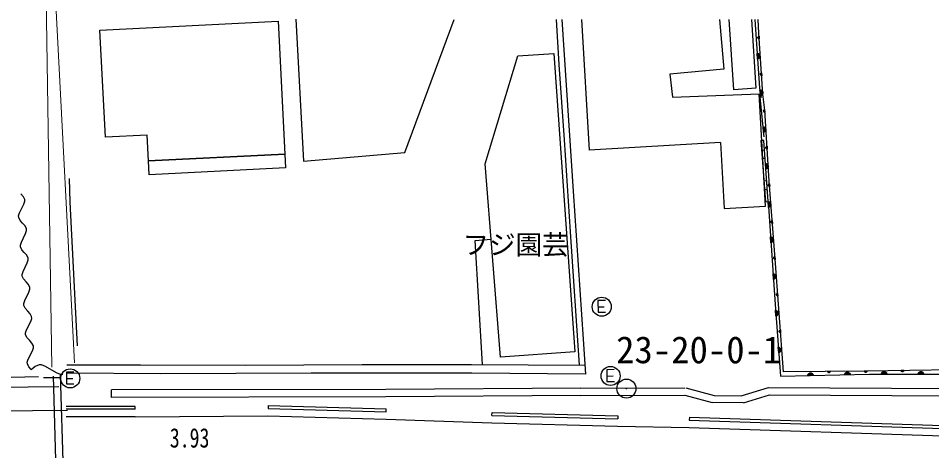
# Model space of a CAD drawing. Units: millimetres, scale not verified. Extents: x 40000 to 680000, y 20000 to 380000.
# Drawn here: x 376001 to 438071, y 288306 to 317655 of the extents above; entities that cross this region are included whole.
import ezdxf
from ezdxf.enums import TextEntityAlignment as Align

# ---------------------------------------------------------------- set-up
doc = ezdxf.new("R2010")
doc.units = ezdxf.units.MM
doc.header["$LTSCALE"] = 1000
doc.layers.add('M-BGD', color=7, linetype='Continuous', lineweight=25)
doc.layers.add('M-STR-HTXT', color=7, linetype='Continuous', lineweight=13)
doc.layers.add('M-BMK-HTXT', color=7, linetype='Continuous')
doc.layers.add('M-BMK-SRVR', color=3, linetype='Continuous')
doc.styles.add('ＭＳ ゴシック', font='')
doc.styles.get('ＭＳ ゴシック').set_extended_font_data('MS Gothic')

# ---------------------------------------------------------------- blocks, each defined once
blk = doc.blocks.new('BUHIN94')
at = {"color": 3, "linetype": 'Continuous', "lineweight": 25}
for radius in [647, 19.5]:
    blk.add_circle((0, 0), radius, dxfattribs=at)
blk = doc.blocks.new('BUHIN30')
at = {"color": 7, "linetype": 'Continuous', "lineweight": 25}
for p, q in [((-176, 76), (190, -28)), ((187, -1), (-159, 97)), ((-138, 117), (178, 27)), ((168, 56), (-112, 136)), ((-82, 153), (151, 87)), ((112, 124), (-31, 165))]:
    blk.add_line(p, q, dxfattribs=at)
blk.add_lwpolyline([(-192, 55), (-164, 95), (-132, 126), (-82, 158), (-33, 169), (16, 170), (76, 153), (117, 126), (153, 91), (178, 38), (191, -7), (192, -55)], close=True, dxfattribs=at)
blk = doc.blocks.new('BUHIN31')
at = {"color": 7, "linetype": 'Continuous', "lineweight": 25}
for p, q in [((88, -37), (-95, 13)), ((-93, -1), (80, -48)), ((70, -58), (-89, -15)), ((-84, -29), (57, -67)), ((42, -76), (-75, -45)), ((-55, -63), (17, -82))]:
    blk.add_line(p, q, dxfattribs=at)
blk.add_lwpolyline([(97, -26), (83, -46), (67, -62), (42, -78), (18, -84), (-7, -85), (-37, -77), (-58, -64), (-76, -46), (-89, -20), (-95, 2), (-97, 26)], close=True, dxfattribs=at)
blk = doc.blocks.new('BUHIN32')
at = {"color": 7, "linetype": 'Continuous', "lineweight": 25}
for p, q in [((-177, 72), (190, -24)), ((187, 3), (-161, 94)), ((-141, 114), (178, 31)), ((167, 60), (-115, 134)), ((-85, 152), (149, 90)), ((110, 126), (-34, 164))]:
    blk.add_line(p, q, dxfattribs=at)
blk.add_lwpolyline([(-193, 51), (-166, 91), (-134, 123), (-85, 156), (-37, 168), (13, 170), (73, 155), (114, 128), (151, 94), (177, 41), (191, -2), (193, -51)], close=True, dxfattribs=at)
blk = doc.blocks.new('BUHIN33')
at = {"color": 7, "linetype": 'Continuous', "lineweight": 25}
for p, q in [((88, -37), (-95, 13)), ((-93, 0), (80, -48)), ((69, -58), (-89, -14)), ((-84, -29), (56, -68)), ((42, -76), (-75, -44)), ((-56, -62), (16, -82))]:
    blk.add_line(p, q, dxfattribs=at)
blk.add_lwpolyline([(96, -27), (83, -47), (66, -62), (42, -78), (17, -84), (-8, -85), (-37, -77), (-58, -63), (-76, -46), (-89, -19), (-95, 3), (-96, 27)], close=True, dxfattribs=at)
blk = doc.blocks.new('BUHIN35')
at = {"color": 7, "linetype": 'Continuous', "lineweight": 25}
for p, q in [((-66, 52), (-81, -21)), ((-74, -46), (-48, 72)), ((-34, 82), (-64, -60)), ((-54, -73), (-19, 88)), ((-6, 93), (-43, -83)), ((-32, -90), (8, 96))]:
    blk.add_line(p, q, dxfattribs=at)
blk.add_lwpolyline([(-21, -98), (-42, -85), (-58, -70), (-76, -46), (-83, -22), (-85, 2), (-79, 33), (-67, 54), (-50, 73), (-25, 88), (-3, 95), (21, 98)], close=True, dxfattribs=at)
blk = doc.blocks.new('BUHIN38')
at = {"color": 7, "linetype": 'Continuous', "lineweight": 25}
for p, q in [((-65, 52), (-81, -21)), ((-74, -46), (-48, 72)), ((-33, 82), (-64, -60)), ((-54, -73), (-19, 88)), ((-5, 93), (-44, -83)), ((-32, -90), (8, 95))]:
    blk.add_line(p, q, dxfattribs=at)
blk.add_lwpolyline([(-21, -98), (-42, -85), (-59, -70), (-76, -46), (-83, -22), (-85, 3), (-79, 33), (-66, 54), (-50, 73), (-24, 88), (-3, 95), (21, 98)], close=True, dxfattribs=at)
blk = doc.blocks.new('BUHIN40')
at = {"color": 7, "linetype": 'Continuous', "lineweight": 25}
for p, q in [((64, 181), (-15, -191)), ((11, -186), (87, 166)), ((108, 146), (39, -176)), ((67, -164), (128, 121)), ((148, 92), (97, -145)), ((131, -104), (162, 42))]:
    blk.add_line(p, q, dxfattribs=at)
blk.add_lwpolyline([(42, 196), (84, 170), (117, 140), (152, 92), (166, 44), (171, -5), (158, -66), (133, -108), (101, -146), (49, -175), (6, -191), (-42, -196)], close=True, dxfattribs=at)
blk = doc.blocks.new('BUHIN41')
at = {"color": 7, "linetype": 'Continuous', "lineweight": 25}
for p, q in [((-66, 51), (-81, -21)), ((-74, -47), (-49, 72)), ((-34, 82), (-64, -61)), ((-53, -73), (-20, 88)), ((-6, 93), (-43, -83)), ((-32, -90), (7, 96))]:
    blk.add_line(p, q, dxfattribs=at)
blk.add_lwpolyline([(-20, -98), (-41, -85), (-58, -70), (-76, -47), (-83, -23), (-85, 2), (-79, 32), (-67, 54), (-51, 73), (-25, 87), (-4, 95), (20, 98)], close=True, dxfattribs=at)
blk = doc.blocks.new('BUHIN42')
at = {"color": 7, "linetype": 'Continuous', "lineweight": 25}
for p, q in [((-66, 51), (-81, -22)), ((-73, -47), (-49, 72)), ((-34, 82), (-64, -61)), ((-53, -73), (-20, 88)), ((-6, 93), (-43, -83)), ((-31, -91), (7, 96))]:
    blk.add_line(p, q, dxfattribs=at)
blk.add_lwpolyline([(-20, -98), (-41, -85), (-58, -70), (-76, -47), (-83, -23), (-85, 2), (-79, 32), (-67, 54), (-51, 73), (-25, 87), (-4, 95), (20, 98)], close=True, dxfattribs=at)
blk = doc.blocks.new('BUHIN43')
at = {"color": 7, "linetype": 'Continuous', "lineweight": 25}
for p, q in [((63, 181), (-14, -191)), ((13, -186), (85, 166)), ((107, 146), (40, -176)), ((68, -163), (127, 122)), ((147, 93), (98, -144)), ((132, -103), (162, 43))]:
    blk.add_line(p, q, dxfattribs=at)
blk.add_lwpolyline([(40, 196), (82, 171), (116, 140), (151, 93), (166, 45), (171, -4), (158, -64), (134, -107), (102, -146), (51, -175), (8, -190), (-40, -196)], close=True, dxfattribs=at)

msp = doc.modelspace()

# ---------------------------------------------------------------- linework, layer by layer
at = {"layer": 'M-BGD'}
for p, q in [((381549, 316853), (393662, 317471)), ((393662, 317471), (394119, 308442)), ((394851, 317587), (395377, 307950)), ((402266, 308537), (405631, 317582)), ((412758, 314523), (412579, 317578)), ((412933, 317578), (413714, 305929)), ((414284, 317578), (414794, 308708)), ((423650, 317573), (423942, 314209)), ((424621, 312806), (424311, 317573)), ((425814, 317572), (426117, 312915)), ((426050, 317572), (426377, 312909)), ((426321, 316648), (426267, 317572)), ((381918, 309583), (381549, 316853)), ((426601, 312494), (426321, 316648)), ((407727, 307784), (409947, 315103)), ((409947, 315103), (412402, 315273)), ((412402, 315273), (413824, 295017)), ((426236, 315281), (426263, 314901)), ((426287, 314913), (426262, 315272)), ((426288, 315259), (426311, 314931)), ((426334, 314951), (426314, 315241)), ((426341, 315219), (426358, 314977)), ((426379, 315026), (426369, 315175)), ((413108, 309404), (412758, 314523)), ((423942, 314209), (420283, 313854)), ((420283, 313854), (420448, 312304)), ((426117, 312915), (424621, 312806)), ((426377, 312909), (426479, 312273)), ((420448, 312304), (426346, 312534)), ((426784, 304907), (426346, 312534)), ((426372, 312535), (426653, 309606)), ((426422, 312790), (426482, 312415)), ((426505, 312429), (426448, 312784)), ((426475, 312773), (426527, 312449)), ((426549, 312470), (426503, 312758)), ((426531, 312738), (426570, 312499)), ((426587, 312549), (426563, 312696)), ((426722, 311410), (426601, 312494)), ((427035, 306600), (426722, 311410)), ((384764, 309732), (381918, 309583)), ((384851, 307973), (384764, 309732)), ((426634, 310299), (426658, 309919)), ((426683, 309931), (426659, 310290)), ((426685, 310277), (426707, 309949)), ((426730, 309968), (426711, 310259)), ((426738, 310236), (426754, 309995)), ((426776, 310043), (426766, 310192)), ((413533, 303162), (413108, 309404)), ((423708, 309220), (414794, 308708)), ((423708, 309220), (423965, 304745)), ((426669, 309371), (426459, 309364)), ((426459, 309364), (426769, 305193)), ((426956, 305220), (426669, 309371)), ((395377, 307950), (402266, 308537)), ((426715, 308695), (426510, 308679)), ((394119, 308442), (384851, 307973)), ((384851, 307973), (394119, 308442)), ((384900, 307028), (384851, 307973)), ((394119, 308442), (394167, 307497)), ((426753, 308146), (426551, 308131)), ((394167, 307497), (384900, 307028)), ((408771, 294662), (407727, 307784)), ((426803, 307804), (426829, 307425)), ((426853, 307437), (426828, 307796)), ((426854, 307783), (426877, 307455)), ((426901, 307474), (426881, 307765)), ((426907, 307742), (426924, 307501)), ((426946, 307550), (426935, 307698)), ((379530, 305172), (379473, 306788)), ((426859, 306612), (426664, 306597)), ((426899, 306023), (426708, 306009)), ((427404, 301620), (427035, 306600)), ((376347, 305545), (376177, 305735)), ((376438, 305351), (376347, 305545)), ((413714, 305929), (414376, 295867)), ((376093, 304454), (376378, 305029)), ((376378, 305029), (376445, 305232)), ((376445, 305232), (376438, 305351)), ((380024, 295434), (379530, 305172)), ((423965, 304745), (426784, 304907)), ((426769, 305193), (426956, 305220)), ((426956, 305220), (427429, 298219)), ((376025, 304250), (376093, 304454)), ((376032, 304131), (376025, 304250)), ((376123, 303937), (376032, 304131)), ((376294, 303748), (376123, 303937)), ((376465, 303558), (376294, 303748)), ((376556, 303364), (376465, 303558)), ((376210, 302467), (376495, 303042)), ((376495, 303042), (376563, 303245)), ((376563, 303245), (376556, 303364)), ((414137, 294121), (413533, 303162)), ((376142, 302263), (376210, 302467)), ((407048, 302583), (408139, 302656)), ((407539, 294150), (407048, 302583)), ((376149, 302144), (376142, 302263)), ((376240, 301950), (376149, 302144)), ((376411, 301761), (376240, 301950)), ((376582, 301572), (376411, 301761)), ((376327, 300480), (376612, 301055)), ((376673, 301378), (376582, 301572)), ((376612, 301055), (376680, 301258)), ((376680, 301258), (376673, 301378)), ((428002, 293669), (427404, 301620)), ((376260, 300277), (376327, 300480)), ((376267, 300157), (376260, 300277)), ((376358, 299963), (376267, 300157)), ((376528, 299774), (376358, 299963)), ((376699, 299585), (376528, 299774)), ((376790, 299391), (376699, 299585)), ((376730, 299068), (376797, 299272)), ((376797, 299272), (376790, 299391)), ((376445, 298493), (376730, 299068)), ((376377, 298290), (376445, 298493)), ((376384, 298171), (376377, 298290)), ((376475, 297977), (376384, 298171)), ((376646, 297787), (376475, 297977)), ((415394, 298077), (415823, 298079)), ((427429, 298219), (427794, 293370)), ((376817, 297598), (376646, 297787)), ((376908, 297404), (376817, 297598)), ((376915, 297285), (376908, 297404)), ((376562, 296506), (376847, 297082)), ((376847, 297082), (376915, 297285)), ((376494, 296303), (376562, 296506)), ((376501, 296184), (376494, 296303)), ((376592, 295990), (376501, 296184)), ((376763, 295801), (376592, 295990)), ((376934, 295611), (376763, 295801)), ((377025, 295417), (376934, 295611)), ((414376, 295867), (414549, 293510)), ((376679, 294520), (376964, 295095)), ((376964, 295095), (377032, 295298)), ((377032, 295298), (377025, 295417)), ((413824, 295017), (408771, 294662)), ((376612, 294316), (376679, 294520)), ((376619, 294197), (376612, 294316)), ((376710, 294003), (376619, 294197)), ((376880, 293814), (376710, 294003)), ((377150, 294020), (376881, 293805)), ((377418, 294128), (377150, 294020)), ((377579, 294128), (377418, 294128)), ((377848, 294020), (377579, 294128)), ((378601, 293590), (377848, 294020)), ((378869, 293483), (378601, 293590)), ((379305, 294135), (384311, 294131)), ((384311, 294131), (391442, 294122)), ((391442, 294122), (399359, 294152)), ((399359, 294152), (406793, 294149)), ((406793, 294149), (414504, 294120)), ((433653, 293716), (428002, 293669)), ((444323, 293868), (433653, 293716)), ((377370, 293322), (370927, 293166)), ((378915, 293251), (377721, 293251)), ((378684, 283534), (378388, 293374)), ((379165, 283643), (378869, 293483)), ((379031, 293483), (378869, 293483)), ((379279, 293216), (379708, 293217)), ((385667, 293534), (379297, 293567)), ((395902, 293561), (385667, 293534)), ((406817, 293570), (395902, 293561)), ((414549, 293510), (406817, 293570)), ((415995, 293375), (416424, 293383)), ((427794, 293370), (433839, 293503)), ((433839, 293503), (440746, 293509)), ((370983, 292572), (378767, 292674)), ((400976, 292472), (382335, 292427)), ((382336, 291927), (382335, 292427)), ((414235, 292560), (400976, 292472)), ((414235, 292560), (421297, 292582)), ((421366, 292582), (423281, 292056)), ((425131, 292033), (426976, 292588)), ((426976, 292588), (440288, 292519)), ((400978, 291972), (382336, 291927)), ((414236, 292060), (400978, 291972)), ((414236, 292060), (421299, 292082)), ((421299, 292082), (423148, 291573)), ((423281, 292056), (425131, 292033)), ((425275, 291554), (427049, 292088)), ((427049, 292088), (440407, 292018)), ((383944, 291115), (379264, 291115)), ((383944, 291315), (379267, 291315)), ((383944, 291115), (383944, 291315)), ((392978, 291370), (392973, 291170)), ((392973, 291170), (401005, 290943)), ((392978, 291370), (401011, 291143)), ((401005, 290943), (401011, 291143)), ((425275, 291554), (423148, 291573)), ((372142, 290990), (379353, 291062)), ((383944, 290615), (379258, 290615)), ((383944, 290615), (392959, 290671)), ((392959, 290671), (400991, 290443)), ((408190, 290694), (408195, 290894)), ((408190, 290694), (416736, 290464)), ((408195, 290894), (416741, 290664)), ((416741, 290664), (416736, 290464)), ((421606, 290585), (421599, 290385)), ((421606, 290585), (444777, 289808)), ((400991, 290443), (408176, 290194)), ((408176, 290194), (416722, 289964)), ((416722, 289964), (421583, 289885)), ((421583, 289885), (444754, 289108)), ((421599, 290385), (444771, 289608))]:
    msp.add_line(p, q, dxfattribs=at)
for points in [[(426210, 315289), (426257, 315276), (426298, 315256), (426345, 315220), (426372, 315178), (426390, 315132), (426394, 315070), (426382, 315022), (426362, 314977), (426320, 314935), (426283, 314908), (426238, 314890)], [(426395, 312796), (426443, 312788), (426485, 312771), (426535, 312739), (426566, 312700), (426588, 312656), (426598, 312595), (426591, 312546), (426574, 312499), (426537, 312453), (426502, 312423), (426459, 312401)], [(426608, 310307), (426655, 310294), (426695, 310274), (426742, 310238), (426769, 310195), (426787, 310149), (426791, 310087), (426779, 310040), (426758, 309994), (426716, 309952), (426679, 309926), (426634, 309908)], [(426777, 307813), (426824, 307800), (426864, 307780), (426911, 307744), (426938, 307701), (426956, 307656), (426960, 307594), (426949, 307546), (426928, 307500), (426887, 307458), (426849, 307432), (426805, 307414)]]:
    msp.add_lwpolyline(points, close=True, dxfattribs=at)
for points in [[(415899, 298502), (415392, 298499), (415396, 297706), (415903, 297709)], [(379785, 293640), (379278, 293638), (379281, 292845), (379788, 292847)], [(416494, 293807), (415987, 293797), (416002, 293004), (416509, 293014)]]:
    msp.add_lwpolyline(points, dxfattribs=at)
for centre in [(415648, 298078), (379533, 293217), (416248, 293380)]:
    msp.add_circle(centre, 647, dxfattribs=at)
at = {"layer": 'M-STR-HTXT'}
for p, q in [((377827, 332442), (379819, 294278)), ((377869, 321035), (378278, 293979))]:
    msp.add_line(p, q, dxfattribs=at)

# ---------------------------------------------------------------- block references
at = {"layer": 'M-BGD', "rotation": 15.973}
for name, p in [('BUHIN35', (426341, 316350)), ('BUHIN35', (426509, 313856)), ('BUHIN38', (426725, 311366)), ('BUHIN38', (426887, 308872)), ('BUHIN41', (427056, 306330)), ('BUHIN40', (426970, 305020)), ('BUHIN41', (427240, 303836)), ('BUHIN40', (427132, 302625)), ('BUHIN42', (427421, 301393)), ('BUHIN40', (427300, 300130)), ('BUHIN42', (427609, 298900)), ('BUHIN43', (427473, 297636)), ('BUHIN42', (427796, 296407)), ('BUHIN43', (427660, 295143)), ('BUHIN32', (429837, 293415)), ('BUHIN33', (431085, 293695)), ('BUHIN32', (432336, 293470)), ('BUHIN33', (433584, 293715)), ('BUHIN30', (434836, 293504)), ('BUHIN31', (436082, 293753)), ('BUHIN30', (437336, 293506))]:
    msp.add_blockref(name, p, dxfattribs=at)
at = {"layer": 'M-BMK-SRVR', "rotation": 15.973}
msp.add_blockref('BUHIN94', (417325, 292522), dxfattribs=at)

# ---------------------------------------------------------------- texts
at = {"layer": 'M-BGD', "style": 'ＭＳ ゴシック', "width": 0.75}
msp.add_text('3.93', height=1320, rotation=359.973, dxfattribs=at).set_placement((386296, 288124), align=Align.BOTTOM_LEFT)
at = {"layer": 'M-BMK-HTXT', "style": 'ＭＳ ゴシック'}
msp.add_text('フジ園芸', height=1320, rotation=359.973, dxfattribs=at).set_placement((406194, 301234), align=Align.BOTTOM_LEFT)
at = {"layer": 'M-BMK-SRVR', "style": 'ＭＳ ゴシック'}
msp.add_text('23-20-0-1', height=1833, rotation=359.973, dxfattribs=at).set_placement((416625, 293693), align=Align.BOTTOM_LEFT)

doc.saveas('drawing.dxf')
